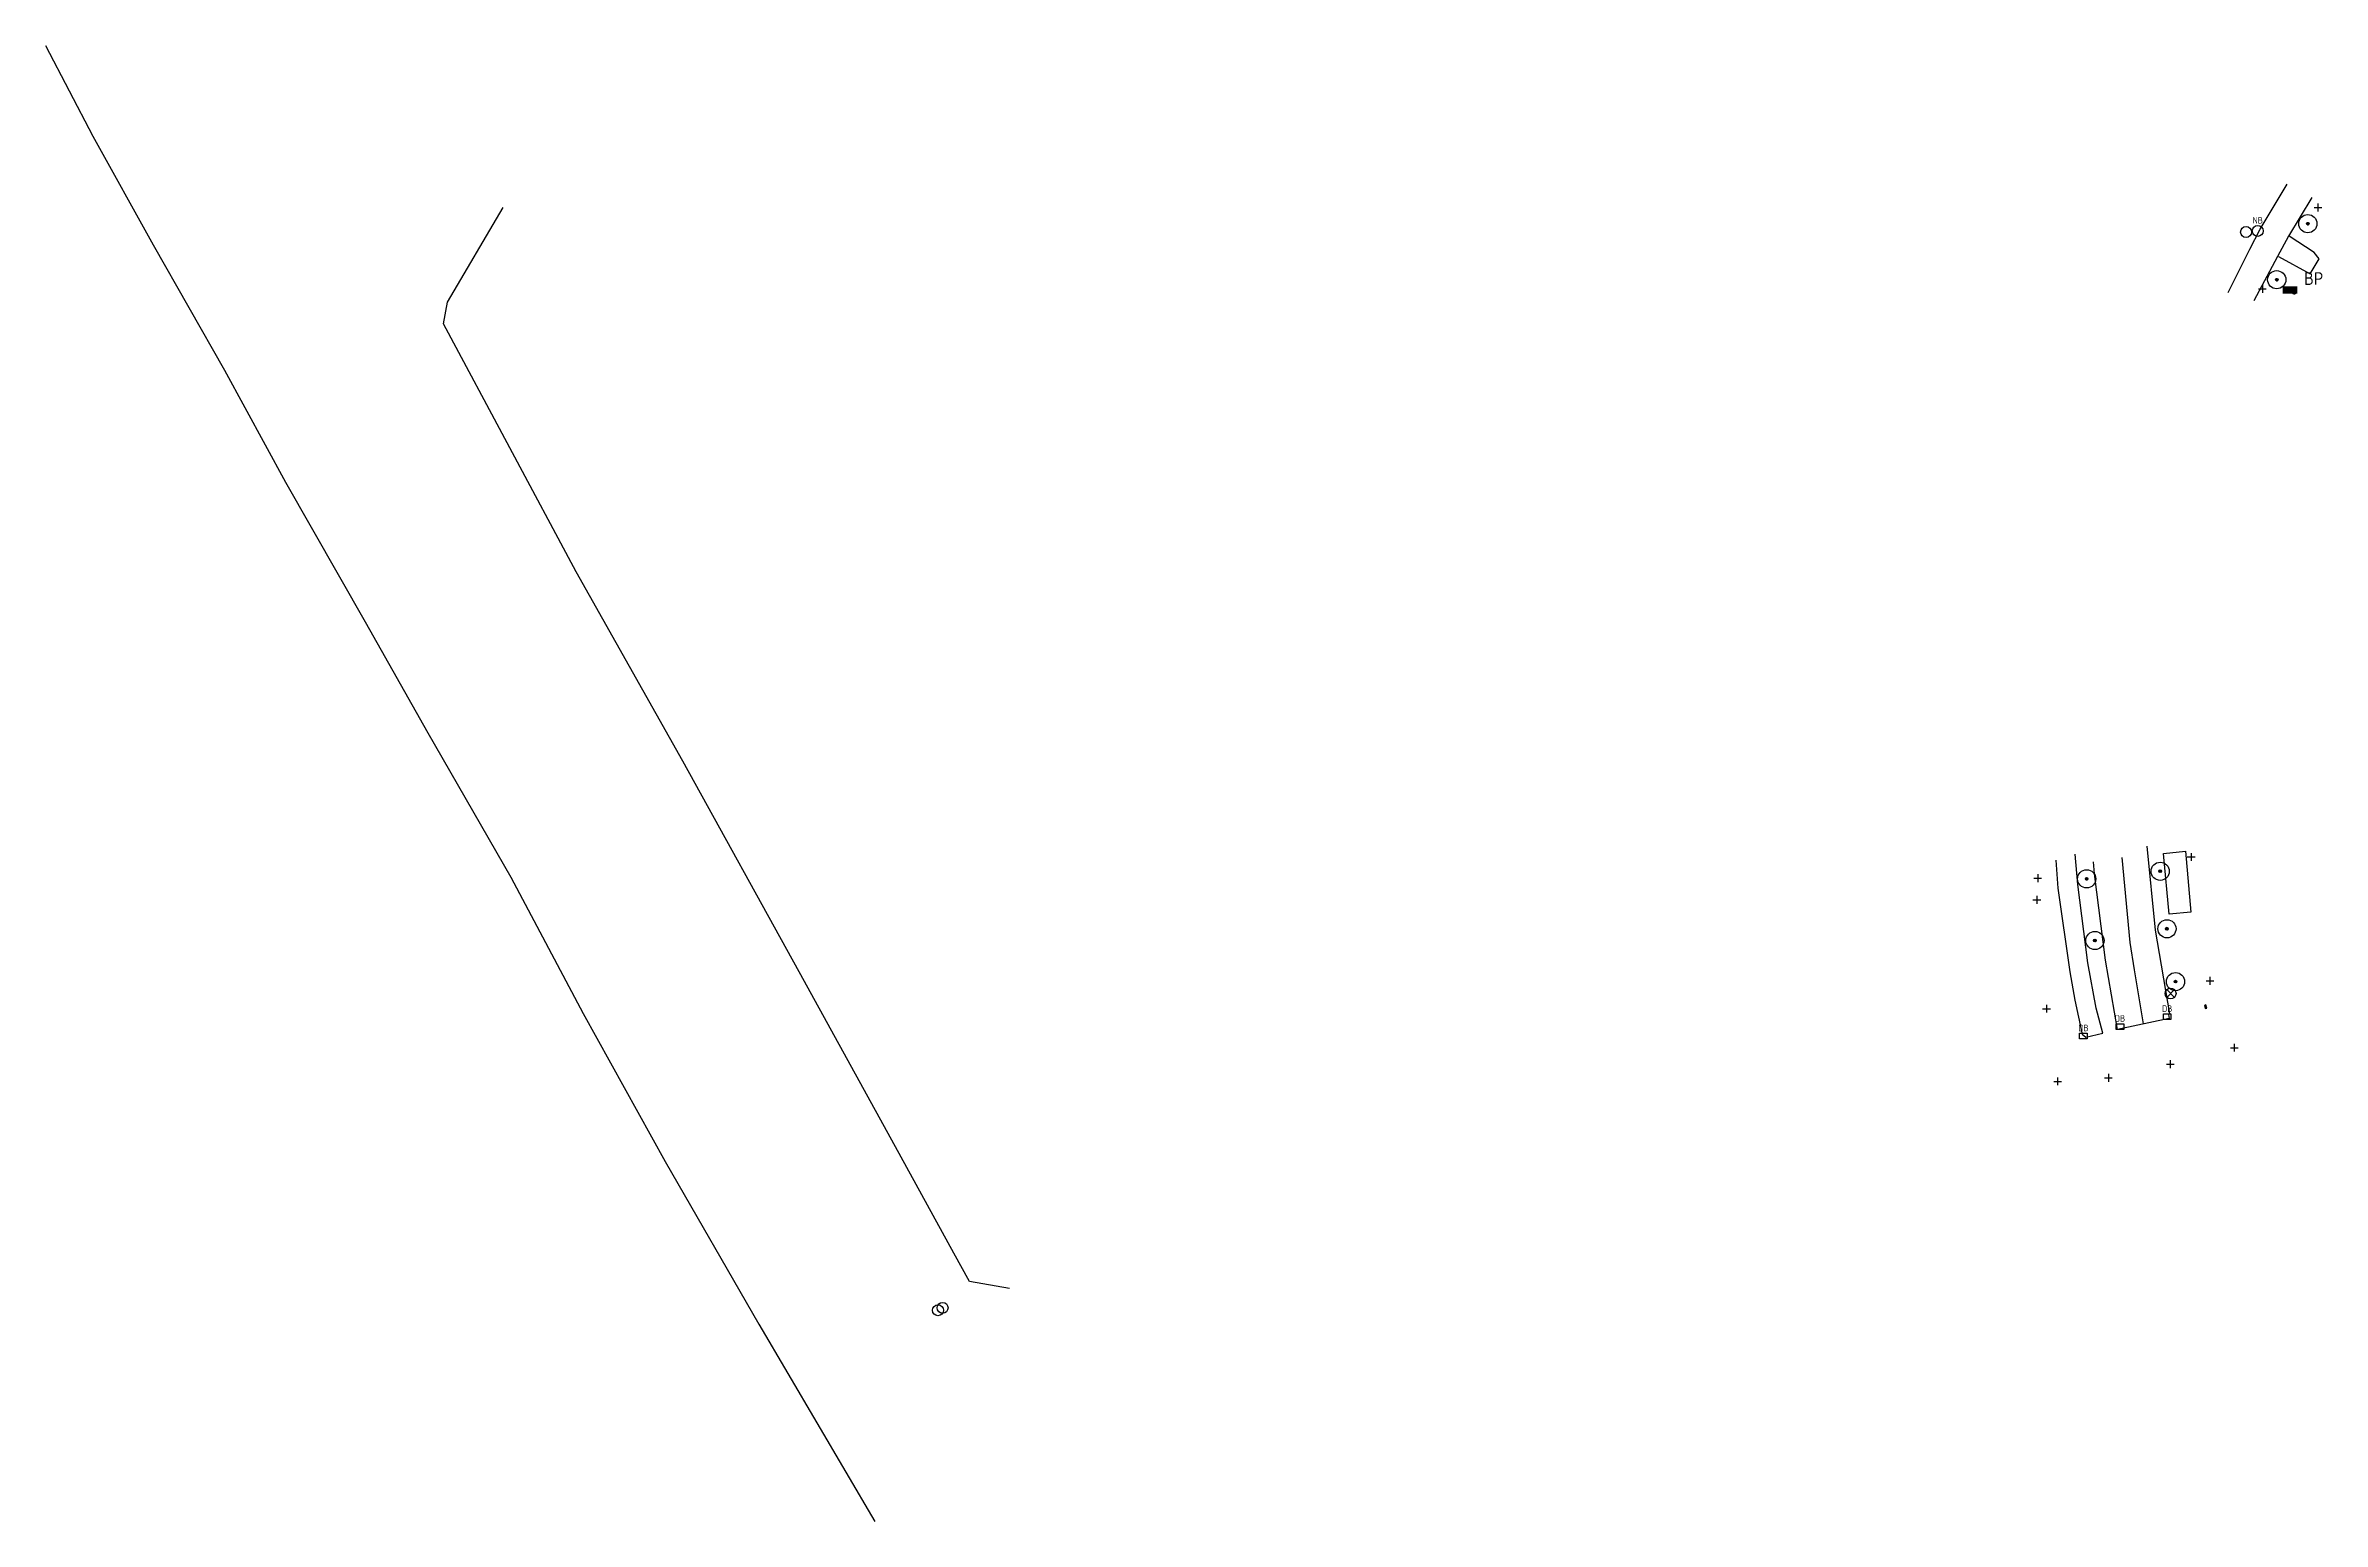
# Model space of a CAD drawing. Header units: metres. Extents: x 119223 to 119845, y 6148385 to 6148707.
# Drawn here: x 119223.3 to 119536, y 6148384.9 to 6148587.8 of the extents above; entities that cross this region are included whole.
import ezdxf
from ezdxf.enums import TextEntityAlignment as Align

# ---------------------------------------------------------------- set-up
doc = ezdxf.new("R2010")
doc.units = ezdxf.units.M
for name, color, linetype in [('ANL_ASF', 7, 'Continuous'), ('ANL_GRK', 7, 'Continuous'), ('ASF', 7, 'Continuous'), ('BYGG_HHL', 7, 'Continuous'), ('EL_BEL', 1, 'Continuous'), ('EL_BEL_500', 1, 'Continuous'), ('EL_BEL_NR_500', 1, 'Continuous'), ('EL_ELE', 7, 'Continuous'), ('TERR_AHZ', 1, 'Continuous'), ('TERR_AHZ_500', 1, 'Continuous'), ('TERR_DIB', 7, 'Continuous'), ('VA_B40', 1, 'Continuous'), ('VA_B40_500', 1, 'Continuous'), ('VA_DB', 1, 'Continuous'), ('VA_DB_500', 1, 'Continuous'), ('VA_DB_500T', 1, 'Continuous'), ('VA_DSB', 1, 'Continuous'), ('VA_DSB_500', 1, 'Continuous'), ('VA_DSB_500T', 1, 'Continuous'), ('VA_NB', 1, 'Continuous'), ('VA_NB_500', 1, 'Continuous'), ('VA_NB_500T', 1, 'Continuous'), ('VA_VBP', 1, 'Continuous'), ('VA_VBP_500', 1, 'Continuous'), ('VAG_GBA', 7, 'Continuous'), ('VAG_VKA', 7, 'Continuous'), ('VAG_VM', 7, 'Continuous'), ('VEG_LTA', 1, 'Continuous'), ('VEG_LTA_500', 1, 'Continuous'), ('VEG_LTA_500T', 1, 'Continuous')]:
    doc.layers.add(name, color=color, linetype=linetype)
doc.styles.add('iso', font='iso.shx')

# ---------------------------------------------------------------- blocks, each defined once
blk = doc.blocks.new('VEG_LTA')
at = {"layer": 'VEG_LTA_500'}
for points in [[(-0.02, 0.18), (-0.18, 0.02)], [(-0.17, -0.06), (0.06, 0.17)], [(0.12, 0.14), (-0.14, -0.12)], [(-0.09, -0.16), (0.16, 0.09)], [(0.18, 0.02), (-0.02, -0.18)], [(0.09, -0.15), (0.15, -0.09)]]:
    blk.add_lwpolyline(points, dxfattribs=at)
for radius in [1.25, 0.18]:
    blk.add_circle((0, 0), radius, dxfattribs=at)
at = {"layer": 'VEG_LTA_500T', "style": 'iso'}
blk.add_attdef('ARTBET/STAMDIAMETER', text='', height=1.25, dxfattribs=at).set_placement((-0.95, 1.05), align=Align.BOTTOM_LEFT)
blk = doc.blocks.new('VA_VBP')
at = {"layer": 'VA_VBP_500'}
blk.add_solid([(-1, 0.5), (-1, -0.5), (1, 0.5), (1, -0.5)], dxfattribs=at)
blk = doc.blocks.new('VA_DSB')
at = {"layer": 'VA_DSB_500', "const_width": 0.375}
blk.add_lwpolyline([(-0.19, 0, 1), (0.19, 0, 1)], format="xyb", close=True, dxfattribs=at)
at = {"layer": 'VA_DSB_500T', "style": 'iso'}
blk.add_text('BP', height=1.75, dxfattribs=at).set_placement((1.35, 0.95))
blk = doc.blocks.new('VA_NB')
at = {"layer": 'VA_NB_500'}
blk.add_circle((0, 0), 0.75, dxfattribs=at)
at = {"layer": 'VA_NB_500T', "style": 'iso'}
blk.add_text('NB', height=0.9, dxfattribs=at).set_placement((0, 0.75), align=Align.BOTTOM_CENTER)
blk = doc.blocks.new('VA_B40')
at = {"layer": 'VA_B40_500'}
blk.add_circle((0, 0), 0.75, dxfattribs=at)
blk = doc.blocks.new('TERR_AHZ')
at = {"layer": 'TERR_AHZ_500'}
for points in [[(-0.535, 0), (0.535, 0)], [(0, 0.535), (0, -0.535)]]:
    blk.add_lwpolyline(points, dxfattribs=at)
blk = doc.blocks.new('VA_DB')
at = {"layer": 'VA_DB_500', "flags": 128}
blk.add_lwpolyline([(-0.525, 0.39375), (0.525, 0.39375), (0.525, -0.39375), (-0.525, -0.39375)], close=True, dxfattribs=at)
at = {"layer": 'VA_DB_500T', "style": 'iso'}
blk.add_text('DB', height=0.9, dxfattribs=at).set_placement((0, 0.39375), align=Align.BOTTOM_CENTER)
blk = doc.blocks.new('EL_BEL')
at = {"layer": 'EL_BEL_500'}
for p, q in [((-0.53, 0.53), (0.53, -0.53)), ((0.53, 0.53), (-0.53, -0.53))]:
    blk.add_line(p, q, dxfattribs=at)
blk.add_circle((0, 0), 0.75, dxfattribs=at)
at = {"layer": 'EL_BEL_NR_500', "style": 'iso'}
blk.add_attdef('G', (0.89, 0.04), '', height=1.25, dxfattribs=at)

msp = doc.modelspace()

# ---------------------------------------------------------------- linework, layer by layer
at = {"layer": 'ANL_ASF', "color": 2}
msp.add_polyline3d([(119529.9395, 6148558.7818, 0), (119534.2684, 6148556.4053, 0), (119535.4952, 6148558.4264, 0), (119534.8033, 6148559.318, 0), (119531.3761, 6148561.5446, 0)], dxfattribs=at)
at = {"layer": 'ANL_GRK', "color": 2}
msp.add_polyline3d([(119355.636, 6148416.938, 0), (119350.139, 6148417.9, 0), (119348.003, 6148421.827, 0), (119340.012, 6148436.447, 0), (119326.758, 6148460.465, 0), (119310.79, 6148489.42, 0), (119296.149, 6148515.44, 0), (119277.906, 6148549.53, 0), (119278.484, 6148552.47, 0), (119286.113, 6148565.511, 0)], dxfattribs=at)
at = {"layer": 'ASF', "color": 2}
msp.add_polyline3d([(119514.8164, 6148454.6026, 0), (119514.9121, 6148454.0541, 0), (119507.8376, 6148452.5374, 0)], dxfattribs=at)
at = {"layer": 'BYGG_HHL', "color": 2}
msp.add_polyline3d([(119514.9204, 6148468.3827, 0), (119514.1535, 6148476.7487, 0), (119517.14, 6148477.0334, 0), (119517.9079, 6148468.6566, 0), (119514.9204, 6148468.3827, 0)], dxfattribs=at)
at = {"layer": 'EL_ELE', "color": 2}
msp.add_polyline3d([(119519.8513, 6148455.4144, 0), (119520.0787, 6148455.4571, 0), (119519.9696, 6148455.9252, 0), (119519.7602, 6148455.8619, 0), (119519.8513, 6148455.4144, 0)], dxfattribs=at)
at = {"layer": 'TERR_DIB', "color": 2}
msp.add_polyline3d([(119223.262, 6148587.757, 0), (119229.761, 6148575.302, 0), (119238.053, 6148560.346, 0), (119247.85, 6148543.167, 0), (119256.229, 6148527.737, 0), (119267.152, 6148508.582, 0), (119275.761, 6148493.319, 0), (119287.184, 6148473.483, 0), (119297.086, 6148454.765, 0), (119308.374, 6148434.429, 0), (119321.228, 6148412.039, 0), (119337.147, 6148384.943, 0)], dxfattribs=at)
at = {"layer": 'VAG_GBA', "color": 2}
msp.add_polyline3d([(119499.3252, 6148475.8178, 0), (119499.6409, 6148471.9461, 0), (119501.2537, 6148460.4493, 0), (119501.9708, 6148456.5913, 0), (119502.9483, 6148451.8906, 0), (119503.445, 6148451.4912, 0), (119505.7901, 6148452.0416, 0), (119504.8796, 6148455.4742, 0), (119503.74, 6148461.7306, 0), (119502.3828, 6148472.4504, 0), (119501.9883, 6148476.6192, 0)], dxfattribs=at)
at = {"layer": 'VAG_VKA', "color": 2}
for points in [[(119534.5133, 6148566.8902, 0), (119531.3218, 6148561.5499, 0), (119529.7994, 6148558.7662, 0), (119526.5516, 6148552.6721, 0)], [(119511.8384, 6148477.7352, 0), (119512.9963, 6148466.1842, 0), (119514.9613, 6148454.7205, 0), (119514.8164, 6148454.6026, 0)], [(119507.8376, 6148452.5374, 0), (119506.1823, 6148462.0809, 0), (119504.6445, 6148473.9197, 0), (119504.5098, 6148475.5744, 0)]]:
    msp.add_polyline3d(points, dxfattribs=at)
at = {"layer": 'VAG_VM', "color": 2}
for points in [[(119523.0178, 6148553.82, 0), (119525.9683, 6148559.7557, 0), (119527.417, 6148562.5182, 0), (119531.1179, 6148568.7006, 0)], [(119508.4146, 6148476.2005, 0), (119509.5054, 6148464.4958, 0), (119510.0874, 6148460.7406, 0), (119511.3352, 6148453.3363, 0)]]:
    msp.add_polyline3d(points, dxfattribs=at)

# ---------------------------------------------------------------- block references
at = {"layer": 'EL_BEL', "color": 2}
msp.add_blockref('EL_BEL', (119515.1002, 6148457.4916), dxfattribs=at)
at = {"layer": 'TERR_AHZ', "color": 2}
for p in [(119535.346, 6148565.502), (119527.717, 6148554.32), (119517.9367, 6148476.2509), (119496.8544, 6148473.3351), (119496.7334, 6148470.3725), (119520.5191, 6148459.239), (119498.0566, 6148455.4013), (119523.8515, 6148450.0362), (119506.562, 6148445.9112), (119515.0596, 6148447.7793), (119499.5971, 6148445.4241)]:
    msp.add_blockref('TERR_AHZ', p, dxfattribs=at)
at = {"layer": 'VA_B40', "color": 2}
for p in [(119525.4719, 6148562.1302), (119346.462, 6148414.304), (119345.828, 6148413.969)]:
    msp.add_blockref('VA_B40', p, dxfattribs=at)
at = {"layer": 'VA_DB', "color": 2}
for p in [(119514.6375, 6148454.2979), (119503.1351, 6148451.6502), (119508.155, 6148452.9507)]:
    msp.add_blockref('VA_DB', p, dxfattribs=at)
at = {"layer": 'VA_DSB', "color": 2}
msp.add_blockref('VA_DSB', (119532.0897, 6148553.9092), dxfattribs=at)
at = {"layer": 'VA_NB', "color": 2}
msp.add_blockref('VA_NB', (119527.0801, 6148562.2746), dxfattribs=at)
at = {"layer": 'VA_VBP', "color": 2}
msp.add_blockref('VA_VBP', (119531.4934, 6148554.1558), dxfattribs=at)
at = {"layer": 'VEG_LTA', "color": 2}
for p in [(119533.9511, 6148563.2721), (119529.6873, 6148555.5741), (119503.5811, 6148473.2461), (119513.6787, 6148474.2925), (119504.7133, 6148464.7721), (119514.603, 6148466.386), (119515.7865, 6148459.1284)]:
    msp.add_blockref('VEG_LTA', p, dxfattribs=at)

doc.saveas('drawing.dxf')
